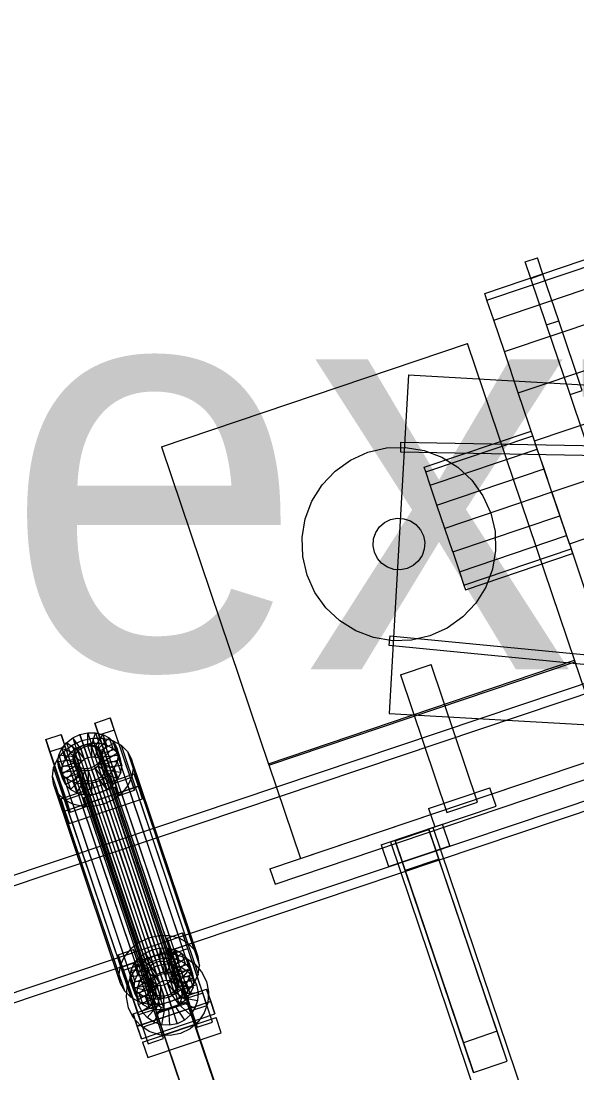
# Model space of a CAD drawing. Header units: millimetres. Extents: x -191664 to 191490, y -197311 to 10263.
# Drawn here: x 9710 to 10054, y 3220 to 3871 of the extents above; entities that cross this region are included whole.
import ezdxf

# ---------------------------------------------------------------- set-up
doc = ezdxf.new("R2010")
doc.units = ezdxf.units.MM
for name, color, linetype, lineweight in [('COTAS_P', 1, 'Continuous', 0), ('lateral_C01', 7, 'Continuous', 0), ('TEXTOS', 4, 'Continuous', 0)]:
    doc.layers.add(name, color=color, linetype=linetype, lineweight=lineweight)
doc.dimstyles.new('PLANTA_100', dxfattribs={"dimtxt": 250, "dimasz": 150, "dimexe": 150, "dimexo": 80, "dimgap": 100, "dimtad": 1, "dimtih": 1, "dimtoh": 1, "dimdec": 1, "dimdsep": 46, "dimcen": 0.09, "dimclrd": 1, "dimclre": 1, "dimclrt": 1, "dimadec": 0, "dimazin": 0, "dimtfac": 1, "dimtdec": 4, "dimtofl": 0, "dimtmove": 0, "dimatfit": 3, "dimfxl": 1, "dimtolj": 1, "dimtzin": 0, "dimarcsym": 0})

# ---------------------------------------------------------------- blocks, each defined once
blk = doc.blocks.new('*D6')
at = {"layer": 'COTAS_P', "color": 1, "lineweight": -2, "transparency": 16777216}
for p, q in [((10918.91, 3565.84), (10640.36, 4390.05)), ((1835.32, 1255.91), (10546.29, 4199.92)), ((1923.74, 525.79), (1645.19, 1349.99))]:
    blk.add_line(p, q, dxfattribs=at)
at = {"layer": 'COTAS_P', "color": 1, "transparency": 16777216}
for points in [[(10538.28, 4223.6), (10554.29, 4176.23), (10688.39, 4247.94)], [(1827.32, 1279.6), (1843.33, 1232.23), (1693.22, 1207.89)]]:
    blk.add_solid(points, dxfattribs=at)
at = {"layer": 'Defpoints', "color": 0, "transparency": 16777216}
for p in [(10688.39, 4247.94), (10944.53, 3490.06), (1949.36, 450)]:
    blk.add_point(p, dxfattribs=at)

msp = doc.modelspace()

# ---------------------------------------------------------------- linework, layer by layer
at = {"layer": 'lateral_C01', "color": 147, "true_color": 0x1f7180}
for p, q in [((9996.53, 3702.73), (10451.26, 3856.41)), ((9997.95, 3698.53), (10452.68, 3852.21)), ((10002.11, 3686.23), (10456.84, 3839.91)), ((10008.72, 3666.66), (10463.46, 3820.34)), ((10017.34, 3641.15), (10472.08, 3794.83)), ((10027.38, 3611.45), (10482.11, 3765.13)), ((10492.89, 3733.25), (10038.16, 3579.57)), ((10021.62, 3722.18), (10029.2, 3724.75)), ((10025.05, 3712.06), (10021.62, 3722.18)), ((10032.62, 3714.62), (10029.2, 3724.75)), ((10025.05, 3712.06), (10032.62, 3714.62)), ((10042.37, 3685.79), (10032.62, 3714.62)), ((10034.79, 3683.23), (10025.05, 3712.06)), ((9997.95, 3698.53), (9996.53, 3702.73)), ((10048.93, 3547.7), (10503.66, 3701.38)), ((10002.11, 3686.23), (9997.95, 3698.53)), ((10008.72, 3666.66), (10002.11, 3686.23)), ((10034.79, 3683.23), (10042.37, 3685.79)), ((10049.37, 3640.08), (10034.79, 3683.23)), ((10056.95, 3642.64), (10042.37, 3685.79)), ((9796.44, 3607.66), (9985.91, 3671.69)), ((10052.51, 3474.64), (9985.91, 3671.69)), ((10017.34, 3641.15), (10008.72, 3666.66)), ((10027.38, 3611.45), (10017.34, 3641.15)), ((10049.37, 3640.08), (10056.95, 3642.64)), ((10066.58, 3589.18), (10049.37, 3640.08)), ((10038.16, 3579.57), (10027.38, 3611.45)), ((9796.44, 3607.66), (9863.03, 3410.61)), ((10048.93, 3547.7), (10038.16, 3579.57)), ((10048.93, 3547.7), (10058.97, 3517.99)), ((9863.03, 3410.61), (10052.51, 3474.64))]:
    msp.add_line(p, q, dxfattribs=at)
at = {"layer": 'lateral_C01', "color": 33, "true_color": 0xb6a256}
for p, q in [((9949.44, 3652.38), (9937.4, 3442.73)), ((9949.44, 3652.38), (10950.55, 3594.88)), ((9937.4, 3442.73), (10938.51, 3385.23))]:
    msp.add_line(p, q, dxfattribs=at)
at = {"layer": 'lateral_C01', "color": 43, "true_color": 0xd6b34e}
for p, q in [((9959.03, 3595.05), (10025.35, 3617.46)), ((10026.32, 3614.58), (10025.35, 3617.46)), ((9960.01, 3592.17), (10026.32, 3614.58)), ((10029.1, 3606.37), (10026.32, 3614.58)), ((9962.78, 3583.95), (10029.1, 3606.37)), ((10033.25, 3594.07), (10029.1, 3606.37)), ((9960.01, 3592.17), (9959.03, 3595.05)), ((9962.78, 3583.95), (9960.01, 3592.17)), ((9966.94, 3571.66), (10033.25, 3594.07)), ((10038.16, 3579.57), (10033.25, 3594.07)), ((9966.94, 3571.66), (9962.78, 3583.95)), ((10038.16, 3579.57), (9971.84, 3557.16)), ((10038.16, 3579.57), (10043.06, 3565.07)), ((9971.84, 3557.16), (9966.94, 3571.66)), ((9976.74, 3542.66), (10043.06, 3565.07)), ((10043.06, 3565.07), (10047.21, 3552.78)), ((9976.74, 3542.66), (9971.84, 3557.16)), ((9980.9, 3530.36), (10047.21, 3552.78)), ((10047.21, 3552.78), (10049.99, 3544.56)), ((9983.67, 3522.15), (10049.99, 3544.56)), ((10049.99, 3544.56), (10050.96, 3541.68)), ((9976.74, 3542.66), (9980.9, 3530.36)), ((9984.65, 3519.26), (10050.96, 3541.68)), ((9980.9, 3530.36), (9983.67, 3522.15)), ((9983.67, 3522.15), (9984.65, 3519.26))]:
    msp.add_line(p, q, dxfattribs=at)
at = {"layer": 'lateral_C01', "color": 9, "true_color": 0xbac6cb}
for p, q in [((9944.52, 3610.54), (9944.42, 3604.54)), ((9944.52, 3610.54), (10946.33, 3593.04)), ((9913.49, 3599.55), (9924.21, 3604.39)), ((9924.21, 3604.39), (9935.67, 3607.05)), ((9935.67, 3607.05), (9947.42, 3607.42)), ((9944.42, 3604.54), (10946.22, 3587.04)), ((9947.42, 3607.42), (9959.03, 3605.49)), ((9959.03, 3605.49), (9970.03, 3601.33)), ((9903.92, 3592.72), (9913.49, 3599.55)), ((9970.03, 3601.33), (9980.01, 3595.11)), ((9895.87, 3584.14), (9903.92, 3592.72)), ((9980.01, 3595.11), (9988.58, 3587.05)), ((9889.64, 3574.16), (9895.87, 3584.14)), ((9988.58, 3587.05), (9995.42, 3577.48)), ((9995.42, 3577.48), (10000.26, 3566.76)), ((9885.48, 3563.16), (9889.64, 3574.16)), ((9883.55, 3551.56), (9885.48, 3563.16)), ((9934.55, 3560.87), (9938.3, 3562.71)), ((9938.3, 3562.71), (9942.39, 3563.52)), ((9942.39, 3563.52), (9946.56, 3563.24)), ((9946.56, 3563.24), (9950.52, 3561.89)), ((10000.26, 3566.76), (10002.92, 3555.31)), ((9929.08, 3554.65), (9931.4, 3558.12)), ((9931.4, 3558.12), (9934.55, 3560.87)), ((9950.52, 3561.89), (9953.99, 3559.57)), ((9953.99, 3559.57), (9956.74, 3556.42)), ((9956.74, 3556.42), (9958.58, 3552.68)), ((9883.92, 3539.8), (9883.55, 3551.56)), ((9927.45, 3546.53), (9927.73, 3550.7)), ((9927.73, 3550.7), (9929.08, 3554.65)), ((9958.58, 3552.68), (9959.39, 3548.58)), ((10002.92, 3555.31), (10003.29, 3543.55)), ((9928.26, 3542.43), (9927.45, 3546.53)), ((9959.11, 3544.41), (9957.76, 3540.46)), ((9959.39, 3548.58), (9959.11, 3544.41)), ((10003.29, 3543.55), (10001.35, 3531.95)), ((9886.58, 3528.34), (9883.92, 3539.8)), ((9930.1, 3538.68), (9928.26, 3542.43)), ((9932.85, 3535.54), (9930.1, 3538.68)), ((9955.43, 3536.99), (9952.29, 3534.24)), ((9957.76, 3540.46), (9955.43, 3536.99)), ((9936.32, 3533.21), (9932.85, 3535.54)), ((9940.28, 3531.86), (9936.32, 3533.21)), ((9944.44, 3531.59), (9940.28, 3531.86)), ((9948.54, 3532.4), (9944.44, 3531.59)), ((9952.29, 3534.24), (9948.54, 3532.4)), ((10001.35, 3531.95), (9997.2, 3520.94)), ((9891.42, 3517.62), (9886.58, 3528.34)), ((9898.26, 3508.05), (9891.42, 3517.62)), ((9997.2, 3520.94), (9990.97, 3510.96)), ((9990.97, 3510.96), (9982.92, 3502.39)), ((9906.83, 3500), (9898.26, 3508.05)), ((9916.81, 3493.78), (9906.83, 3500)), ((9982.92, 3502.39), (9973.35, 3495.55)), ((9927.81, 3489.62), (9916.81, 3493.78)), ((9973.35, 3495.55), (9962.63, 3490.71)), ((9939.42, 3487.69), (9927.81, 3489.62)), ((9937.88, 3490.82), (9937.3, 3484.85)), ((9937.3, 3484.85), (10934.53, 3387.54)), ((9937.88, 3490.82), (10935.11, 3393.51)), ((9951.17, 3488.06), (9939.42, 3487.69)), ((9962.63, 3490.71), (9951.17, 3488.06)), ((9742.94, 3418.81), (9744.33, 3420.52)), ((9744.33, 3420.52), (9746.15, 3421.91)), ((9744.33, 3420.52), (9792.02, 3278.62)), ((9746.15, 3421.91), (9748.27, 3422.9)), ((9746.15, 3421.91), (9793.84, 3280.01)), ((9748.27, 3422.9), (9750.56, 3423.41)), ((9748.27, 3422.9), (9795.96, 3280.99)), ((9750.56, 3423.41), (9752.85, 3423.4)), ((9750.56, 3423.41), (9798.25, 3281.5)), ((9752.85, 3423.4), (9755, 3422.89)), ((9752.85, 3423.4), (9800.54, 3281.5)), ((9755, 3422.89), (9756.84, 3421.9)), ((9755, 3422.89), (9802.69, 3280.99)), ((9756.84, 3421.9), (9758.26, 3420.51)), ((9756.84, 3421.9), (9804.53, 3280)), ((9758.26, 3420.51), (9759.17, 3418.8)), ((9758.26, 3420.51), (9805.95, 3278.6)), ((9741.79, 3414.94), (9742.07, 3416.91)), ((9742.11, 3413.03), (9741.79, 3414.94)), ((9741.79, 3414.94), (9789.48, 3273.03)), ((9742.07, 3416.91), (9742.94, 3418.81)), ((9742.07, 3416.91), (9789.76, 3275.01)), ((9743.02, 3411.32), (9742.11, 3413.03)), ((9742.11, 3413.03), (9789.8, 3271.13)), ((9742.94, 3418.81), (9790.63, 3276.91)), ((9758.34, 3413.02), (9756.95, 3411.31)), ((9759.21, 3414.92), (9758.34, 3413.02)), ((9758.34, 3413.02), (9806.03, 3271.11)), ((9759.17, 3418.8), (9759.49, 3416.89)), ((9806.86, 3276.89), (9759.17, 3418.8)), ((9759.49, 3416.89), (9759.21, 3414.92)), ((9759.21, 3414.92), (9806.9, 3273.02)), ((9759.49, 3416.89), (9807.18, 3274.99)), ((9744.44, 3409.93), (9743.02, 3411.32)), ((9743.02, 3411.32), (9790.71, 3269.42)), ((9746.28, 3408.94), (9744.44, 3409.93)), ((9744.44, 3409.93), (9792.13, 3268.02)), ((9748.43, 3408.43), (9746.28, 3408.94)), ((9746.28, 3408.94), (9793.97, 3267.04)), ((9750.72, 3408.43), (9748.43, 3408.43)), ((9748.43, 3408.43), (9796.12, 3266.52)), ((9753.01, 3408.93), (9750.72, 3408.43)), ((9750.72, 3408.43), (9798.41, 3266.52)), ((9755.13, 3409.92), (9753.01, 3408.93)), ((9753.01, 3408.93), (9800.7, 3267.03)), ((9756.95, 3411.31), (9755.13, 3409.92)), ((9755.13, 3409.92), (9802.82, 3268.01)), ((9756.95, 3411.31), (9804.64, 3269.4)), ((9790.63, 3276.91), (9789.76, 3275.01)), ((9792.02, 3278.62), (9790.63, 3276.91)), ((9793.84, 3280.01), (9792.02, 3278.62)), ((9793.44, 3274.53), (9795.21, 3276.07)), ((9795.96, 3280.99), (9793.84, 3280.01)), ((9795.21, 3276.07), (9797.32, 3277.11)), ((9798.25, 3281.5), (9795.96, 3280.99)), ((9797.32, 3277.11), (9799.62, 3277.56)), ((9800.54, 3281.5), (9798.25, 3281.5)), ((9799.62, 3277.56), (9801.97, 3277.41)), ((9802.69, 3280.99), (9800.54, 3281.5)), ((9801.97, 3277.41), (9804.19, 3276.65)), ((9804.53, 3280), (9802.69, 3280.99)), ((9804.19, 3276.65), (9806.14, 3275.34)), ((9805.95, 3278.6), (9804.53, 3280)), ((9806.86, 3276.89), (9805.95, 3278.6)), ((9807.18, 3274.99), (9806.86, 3276.89)), ((9789.76, 3275.01), (9789.48, 3273.03)), ((9789.48, 3273.03), (9789.8, 3271.13)), ((9789.8, 3271.13), (9790.71, 3269.42)), ((9791.22, 3268.01), (9791.37, 3270.35)), ((9791.37, 3270.35), (9792.13, 3272.57)), ((9792.13, 3272.57), (9793.44, 3274.53)), ((9804.64, 3269.4), (9806.03, 3271.11)), ((9806.03, 3271.11), (9806.9, 3273.02)), ((9806.14, 3275.34), (9807.69, 3273.57)), ((9806.9, 3273.02), (9807.18, 3274.99)), ((9807.69, 3273.57), (9808.73, 3271.46)), ((9808.73, 3271.46), (9809.18, 3269.16)), ((9790.71, 3269.42), (9792.13, 3268.02)), ((9791.67, 3265.7), (9791.22, 3268.01)), ((9792.71, 3263.59), (9791.67, 3265.7)), ((9792.13, 3268.02), (9793.97, 3267.04)), ((9794.26, 3261.82), (9792.71, 3263.59)), ((9793.97, 3267.04), (9796.12, 3266.52)), ((9796.12, 3266.52), (9798.41, 3266.52)), ((9798.41, 3266.52), (9800.7, 3267.03)), ((9800.7, 3267.03), (9802.82, 3268.01)), ((9802.82, 3268.01), (9804.64, 3269.4)), ((9808.27, 3264.59), (9806.96, 3262.64)), ((9809.02, 3266.82), (9808.27, 3264.59)), ((9809.18, 3269.16), (9809.02, 3266.82)), ((9796.21, 3260.52), (9794.26, 3261.82)), ((9798.43, 3259.76), (9796.21, 3260.52)), ((9800.78, 3259.6), (9798.43, 3259.76)), ((9803.08, 3260.06), (9800.78, 3259.6)), ((9805.19, 3261.09), (9803.08, 3260.06)), ((9806.96, 3262.64), (9805.19, 3261.09))]:
    msp.add_line(p, q, dxfattribs=at)
at = {"layer": 'lateral_C01', "color": 139, "true_color": 0x354b57}
for p, q in [((9863.62, 3346.41), (10583.61, 3589.75)), ((9866.82, 3336.94), (10586.81, 3580.27)), ((9862.71, 3411.55), (10052.19, 3475.59)), ((9944.39, 3466.6), (9963.34, 3473.01)), ((9992.15, 3387.74), (9963.34, 3473.01)), ((10072.04, 3416.85), (10052.19, 3475.59)), ((9944.39, 3466.6), (9973.2, 3381.34)), ((9755.2, 3436.74), (9764.67, 3439.94)), ((9764.67, 3439.94), (9767.23, 3432.33)), ((9777.29, 3402.7), (9764.67, 3439.94)), ((9757.75, 3429.13), (9755.2, 3436.74)), ((9755.2, 3436.74), (9767.82, 3399.5)), ((9724.88, 3426.49), (9734.35, 3429.69)), ((9727.44, 3418.88), (9724.88, 3426.49)), ((9724.88, 3426.49), (9737.5, 3389.25)), ((9734.35, 3429.69), (9736.91, 3422.08)), ((9746.98, 3392.45), (9734.35, 3429.69)), ((9767.23, 3432.33), (9757.75, 3429.13)), ((9770.38, 3391.89), (9757.75, 3429.13)), ((9767.23, 3432.33), (9779.85, 3395.09)), ((9736.91, 3422.08), (9727.44, 3418.88)), ((9736.91, 3422.08), (9749.53, 3384.84)), ((9740.06, 3381.64), (9727.44, 3418.88)), ((9882.57, 3352.82), (10072.04, 3416.85)), ((9862.71, 3411.55), (9882.57, 3352.82)), ((9734.13, 3389.84), (9779.61, 3405.21)), ((9777.29, 3402.7), (9767.82, 3399.5)), ((9779.85, 3395.09), (9777.29, 3402.7)), ((9779.61, 3405.21), (9782.16, 3397.6)), ((9782.24, 3397.45), (9779.61, 3405.21)), ((9782.16, 3397.6), (9736.69, 3382.23)), ((9782.24, 3397.45), (9736.76, 3382.09)), ((9748.63, 3390.64), (9767.58, 3397.04)), ((9767.66, 3396.8), (9748.72, 3390.4)), ((9767.58, 3397.04), (9767.66, 3396.8)), ((9832.46, 3205.1), (9767.58, 3397.04)), ((9767.66, 3396.8), (9832.54, 3204.86)), ((9767.82, 3399.5), (9770.38, 3391.89)), ((9770.38, 3391.89), (9779.85, 3395.09)), ((9782.16, 3397.6), (9784.79, 3389.84)), ((9784.79, 3389.84), (9782.24, 3397.45)), ((9961.81, 3383.82), (9999.7, 3396.63)), ((10003.55, 3385.26), (9999.7, 3396.63)), ((9736.69, 3382.23), (9734.13, 3389.84)), ((9734.13, 3389.84), (9736.76, 3382.09)), ((9746.98, 3392.45), (9737.5, 3389.25)), ((9737.5, 3389.25), (9740.06, 3381.64)), ((9739.32, 3374.47), (9784.79, 3389.84)), ((9749.53, 3384.84), (9746.98, 3392.45)), ((9748.72, 3390.4), (9748.63, 3390.64)), ((9813.51, 3198.69), (9748.63, 3390.64)), ((9813.59, 3198.45), (9748.72, 3390.4)), ((9973.2, 3381.34), (9992.15, 3387.74)), ((9739.32, 3374.47), (9736.69, 3382.23)), ((9736.76, 3382.09), (9739.32, 3374.47)), ((9740.06, 3381.64), (9749.53, 3384.84)), ((9961.81, 3383.82), (9965.65, 3372.45)), ((9965.65, 3372.45), (10003.55, 3385.26)), ((9932.49, 3361.25), (9970.39, 3374.05)), ((9974.87, 3360.79), (9970.39, 3374.05)), ((9938.18, 3363.17), (9964.7, 3372.13)), ((9941.11, 3363.87), (9961.95, 3370.91)), ((9961.95, 3370.91), (9968.18, 3352.48)), ((10004.21, 3245.86), (9961.95, 3370.91)), ((10036.74, 3158.98), (9964.7, 3372.13)), ((9932.49, 3361.25), (9936.98, 3347.98)), ((9936.98, 3347.98), (9974.87, 3360.79)), ((9938.18, 3363.17), (10010.22, 3150.01)), ((9947.34, 3345.44), (9941.11, 3363.87)), ((9941.11, 3363.87), (9983.37, 3238.82)), ((9968.18, 3352.48), (9947.34, 3345.44)), ((10010.44, 3227.43), (9968.18, 3352.48)), ((9863.62, 3346.41), (9866.82, 3336.94)), ((9989.6, 3220.39), (9947.34, 3345.44)), ((9799.96, 3303.53), (9809.44, 3306.73)), ((9802.52, 3295.92), (9799.96, 3303.53)), ((9799.96, 3303.53), (9812.58, 3266.29)), ((9809.44, 3306.73), (9811.99, 3299.12)), ((9822.06, 3269.49), (9809.44, 3306.73)), ((9769.65, 3293.29), (9779.12, 3296.49)), ((9779.12, 3296.49), (9781.68, 3288.88)), ((9791.74, 3259.25), (9779.12, 3296.49)), ((9811.99, 3299.12), (9802.52, 3295.92)), ((9815.14, 3258.68), (9802.52, 3295.92)), ((9803.26, 3293.89), (9812.73, 3297.1)), ((9811.99, 3299.12), (9824.61, 3261.88)), ((9828.1, 3251.62), (9812.73, 3297.1)), ((9772.21, 3285.67), (9769.65, 3293.29)), ((9769.65, 3293.29), (9782.27, 3256.05)), ((9803.26, 3293.89), (9818.62, 3248.42)), ((9781.68, 3288.88), (9772.21, 3285.67)), ((9784.83, 3248.44), (9772.21, 3285.67)), ((9772.94, 3283.65), (9782.41, 3286.85)), ((9772.94, 3283.65), (9788.31, 3238.18)), ((9781.68, 3288.88), (9794.3, 3251.64)), ((9797.78, 3241.38), (9782.41, 3286.85)), ((9778.9, 3256.64), (9824.37, 3272.01)), ((9824.37, 3272.01), (9826.93, 3264.39)), ((9827, 3264.25), (9824.37, 3272.01)), ((9826.93, 3264.39), (9781.46, 3249.03)), ((9827, 3264.25), (9781.53, 3248.88)), ((9793.31, 3257.71), (9812.26, 3264.11)), ((9812.52, 3263.33), (9793.57, 3256.92)), ((9812.26, 3264.11), (9812.52, 3263.33)), ((9832.14, 3205.29), (9812.26, 3264.11)), ((9812.52, 3263.33), (9832.4, 3204.51)), ((9822.06, 3269.49), (9812.58, 3266.29)), ((9812.58, 3266.29), (9815.14, 3258.68)), ((9824.61, 3261.88), (9822.06, 3269.49)), ((9826.93, 3264.39), (9829.56, 3256.64)), ((9829.56, 3256.64), (9827, 3264.25)), ((9781.46, 3249.03), (9778.9, 3256.64)), ((9778.9, 3256.64), (9781.53, 3248.88)), ((9791.74, 3259.25), (9782.27, 3256.05)), ((9784.09, 3241.27), (9829.56, 3256.64)), ((9794.3, 3251.64), (9791.74, 3259.25)), ((9793.57, 3256.92), (9793.31, 3257.71)), ((9813.19, 3198.89), (9793.31, 3257.71)), ((9813.46, 3198.1), (9793.57, 3256.92)), ((9815.14, 3258.68), (9824.61, 3261.88)), ((9782.27, 3256.05), (9784.83, 3248.44)), ((9784.83, 3239.11), (9830.3, 3254.48)), ((9784.83, 3248.44), (9794.3, 3251.64)), ((9817.04, 3250), (9798.09, 3243.59)), ((9817.04, 3250), (9832.28, 3204.9)), ((9818.62, 3248.42), (9828.1, 3251.62)), ((9833.5, 3245), (9830.3, 3254.48)), ((9784.09, 3241.27), (9781.46, 3249.03)), ((9781.53, 3248.88), (9784.09, 3241.27)), ((9788.03, 3229.64), (9833.5, 3245)), ((9813.33, 3198.5), (9798.09, 3243.59)), ((10004.21, 3245.86), (9983.37, 3238.82)), ((10010.44, 3227.43), (10004.21, 3245.86)), ((9784.83, 3239.11), (9788.03, 3229.64)), ((9788.31, 3238.18), (9797.78, 3241.38)), ((9983.37, 3238.82), (9989.6, 3220.39)), ((9989.6, 3220.39), (10010.44, 3227.43))]:
    msp.add_line(p, q, dxfattribs=at)
at = {"layer": 'lateral_C01', "color": 139, "true_color": 0x345e4e}
for p, q in [((10194.79, 3506.93), (9768.23, 3363.58)), ((9770.14, 3357.89), (10196.7, 3501.24)), ((9790.16, 3298.33), (10216.71, 3441.68)), ((10218.62, 3436), (9792.07, 3292.65)), ((9768.23, 3363.58), (9341.67, 3220.23)), ((9790.16, 3298.33), (9768.23, 3363.58)), ((9768.23, 3363.58), (9770.14, 3357.89)), ((9343.58, 3214.54), (9770.14, 3357.89)), ((9770.14, 3357.89), (9792.07, 3292.65)), ((9363.6, 3154.98), (9790.16, 3298.33)), ((9792.07, 3292.65), (9365.51, 3149.29))]:
    msp.add_line(p, q, dxfattribs=at)
at = {"layer": 'lateral_C01', "color": 155, "true_color": 0x617580}
for p, q in [((9737.68, 3424.55), (9741.52, 3427.49)), ((9741.52, 3427.49), (9746.01, 3429.57)), ((9746.51, 3420.83), (9741.52, 3427.49)), ((9741.52, 3427.49), (9743.71, 3420.97)), ((9746.01, 3429.57), (9750.84, 3430.64)), ((9748.64, 3421.81), (9746.01, 3429.57)), ((9746.01, 3429.57), (9748.2, 3423.04)), ((9750.93, 3422.32), (9750.84, 3430.64)), ((9750.84, 3430.64), (9755.68, 3430.64)), ((9750.84, 3430.64), (9753.03, 3424.12)), ((9753.22, 3422.32), (9755.68, 3430.64)), ((9755.36, 3421.8), (9760.2, 3429.55)), ((9755.68, 3430.64), (9760.2, 3429.55)), ((9755.68, 3430.64), (9757.87, 3424.11)), ((9757.21, 3420.81), (9764.1, 3427.47)), ((9760.2, 3429.55), (9764.1, 3427.47)), ((9760.2, 3429.55), (9762.39, 3423.03)), ((9764.1, 3427.47), (9767.1, 3424.52)), ((9764.1, 3427.47), (9766.29, 3420.94)), ((9732.92, 3416.93), (9734.75, 3420.95)), ((9734.75, 3420.95), (9737.68, 3424.55)), ((9743.3, 3417.73), (9734.75, 3420.95)), ((9734.75, 3420.95), (9736.94, 3414.42)), ((9744.69, 3419.43), (9737.68, 3424.55)), ((9737.68, 3424.55), (9739.87, 3418.03)), ((9743.71, 3420.97), (9739.87, 3418.03)), ((9744.69, 3419.43), (9743.3, 3417.73)), ((9748.2, 3423.04), (9743.71, 3420.97)), ((9743.71, 3420.97), (9748.71, 3414.3)), ((9746.51, 3420.83), (9744.69, 3419.43)), ((9746.89, 3412.91), (9744.69, 3419.43)), ((9748.64, 3421.81), (9746.51, 3420.83)), ((9748.71, 3414.3), (9746.51, 3420.83)), ((9753.03, 3424.12), (9748.2, 3423.04)), ((9748.2, 3423.04), (9750.83, 3415.29)), ((9750.93, 3422.32), (9748.64, 3421.81)), ((9750.83, 3415.29), (9748.64, 3421.81)), ((9753.22, 3422.32), (9750.93, 3422.32)), ((9753.12, 3415.79), (9750.93, 3422.32)), ((9757.87, 3424.11), (9753.03, 3424.12)), ((9753.03, 3424.12), (9753.12, 3415.79)), ((9755.36, 3421.8), (9753.22, 3422.32)), ((9755.41, 3415.79), (9753.22, 3422.32)), ((9757.21, 3420.81), (9755.36, 3421.8)), ((9757.55, 3415.28), (9755.36, 3421.8)), ((9757.87, 3424.11), (9755.41, 3415.79)), ((9758.63, 3419.42), (9757.21, 3420.81)), ((9759.4, 3414.29), (9757.21, 3420.81)), ((9762.39, 3423.03), (9757.55, 3415.28)), ((9762.39, 3423.03), (9757.87, 3424.11)), ((9758.63, 3419.42), (9767.1, 3424.52)), ((9759.53, 3417.71), (9758.63, 3419.42)), ((9760.82, 3412.89), (9758.63, 3419.42)), ((9766.29, 3420.94), (9759.4, 3414.29)), ((9769.01, 3420.91), (9759.53, 3417.71)), ((9766.29, 3420.94), (9762.39, 3423.03)), ((9769.29, 3417.99), (9766.29, 3420.94)), ((9767.1, 3424.52), (9769.01, 3420.91)), ((9767.1, 3424.52), (9769.29, 3417.99)), ((9771.2, 3414.39), (9769.01, 3420.91)), ((9769.01, 3420.91), (9769.69, 3416.89)), ((9732.33, 3412.77), (9732.92, 3416.93)), ((9742.16, 3413.85), (9732.33, 3412.77)), ((9742.44, 3415.82), (9732.92, 3416.93)), ((9732.92, 3416.93), (9735.11, 3410.41)), ((9736.94, 3414.42), (9735.11, 3410.41)), ((9739.87, 3418.03), (9736.94, 3414.42)), ((9736.94, 3414.42), (9745.5, 3411.2)), ((9739.87, 3418.03), (9746.89, 3412.91)), ((9742.44, 3415.82), (9742.16, 3413.85)), ((9744.35, 3407.33), (9742.16, 3413.85)), ((9742.16, 3413.85), (9742.48, 3411.95)), ((9743.3, 3417.73), (9742.44, 3415.82)), ((9744.63, 3409.3), (9742.44, 3415.82)), ((9745.5, 3411.2), (9743.3, 3417.73)), ((9745.5, 3411.2), (9746.89, 3412.91)), ((9746.89, 3412.91), (9748.71, 3414.3)), ((9748.71, 3414.3), (9750.83, 3415.29)), ((9750.83, 3415.29), (9753.12, 3415.79)), ((9753.12, 3415.79), (9755.41, 3415.79)), ((9755.41, 3415.79), (9757.55, 3415.28)), ((9757.55, 3415.28), (9759.4, 3414.29)), ((9758.71, 3411.93), (9759.57, 3413.83)), ((9759.4, 3414.29), (9760.82, 3412.89)), ((9759.53, 3417.71), (9761.72, 3411.19)), ((9759.85, 3415.8), (9759.53, 3417.71)), ((9759.57, 3413.83), (9759.85, 3415.8)), ((9759.57, 3413.83), (9769.09, 3412.73)), ((9761.77, 3407.31), (9759.57, 3413.83)), ((9759.85, 3415.8), (9769.69, 3416.89)), ((9762.05, 3409.28), (9759.85, 3415.8)), ((9769.29, 3417.99), (9760.82, 3412.89)), ((9760.82, 3412.89), (9761.72, 3411.19)), ((9761.72, 3411.19), (9771.2, 3414.39)), ((9769.69, 3416.89), (9769.09, 3412.73)), ((9771.2, 3414.39), (9769.29, 3417.99)), ((9769.69, 3416.89), (9771.88, 3410.36)), ((9771.88, 3410.36), (9771.2, 3414.39)), ((9732.33, 3412.77), (9734.52, 3406.24)), ((9733.01, 3408.74), (9732.33, 3412.77)), ((9742.48, 3411.95), (9733.01, 3408.74)), ((9733.01, 3408.74), (9735.2, 3402.22)), ((9734.91, 3405.14), (9733.01, 3408.74)), ((9735.11, 3410.41), (9734.52, 3406.24)), ((9734.52, 3406.24), (9744.35, 3407.33)), ((9743.38, 3410.24), (9734.91, 3405.14)), ((9735.11, 3410.41), (9744.63, 3409.3)), ((9744.81, 3408.84), (9737.92, 3402.19)), ((9746.65, 3407.85), (9741.81, 3400.1)), ((9744.67, 3405.42), (9742.48, 3411.95)), ((9742.48, 3411.95), (9743.38, 3410.24)), ((9745.58, 3403.71), (9743.38, 3410.24)), ((9743.38, 3410.24), (9744.81, 3408.84)), ((9744.35, 3407.33), (9744.63, 3409.3)), ((9744.67, 3405.42), (9744.35, 3407.33)), ((9744.63, 3409.3), (9745.5, 3411.2)), ((9747, 3402.32), (9744.81, 3408.84)), ((9744.81, 3408.84), (9746.65, 3407.85)), ((9748.79, 3407.34), (9746.33, 3399.02)), ((9748.84, 3401.33), (9746.65, 3407.85)), ((9746.65, 3407.85), (9748.79, 3407.34)), ((9750.98, 3400.82), (9748.79, 3407.34)), ((9748.79, 3407.34), (9751.08, 3407.34)), ((9751.08, 3407.34), (9753.37, 3407.85)), ((9751.08, 3407.34), (9751.17, 3399.02)), ((9753.28, 3400.81), (9751.08, 3407.34)), ((9753.37, 3407.85), (9755.5, 3408.83)), ((9753.37, 3407.85), (9756, 3400.09)), ((9755.56, 3401.32), (9753.37, 3407.85)), ((9755.5, 3408.83), (9757.32, 3410.22)), ((9755.5, 3408.83), (9760.49, 3402.16)), ((9757.69, 3402.3), (9755.5, 3408.83)), ((9757.32, 3410.22), (9758.71, 3411.93)), ((9757.32, 3410.22), (9764.33, 3405.1)), ((9759.51, 3403.7), (9757.32, 3410.22)), ((9758.71, 3411.93), (9767.27, 3408.71)), ((9760.9, 3405.4), (9758.71, 3411.93)), ((9761.77, 3407.31), (9760.9, 3405.4)), ((9761.72, 3411.19), (9762.05, 3409.28)), ((9762.05, 3409.28), (9761.77, 3407.31)), ((9771.28, 3406.2), (9761.77, 3407.31)), ((9771.88, 3410.36), (9762.05, 3409.28)), ((9767.27, 3408.71), (9764.33, 3405.1)), ((9769.09, 3412.73), (9767.27, 3408.71)), ((9767.27, 3408.71), (9769.46, 3402.18)), ((9769.09, 3412.73), (9771.28, 3406.2)), ((9771.28, 3406.2), (9771.88, 3410.36)), ((9734.52, 3406.24), (9735.2, 3402.22)), ((9734.91, 3405.14), (9737.1, 3398.61)), ((9737.92, 3402.19), (9734.91, 3405.14)), ((9735.2, 3402.22), (9744.67, 3405.42)), ((9735.2, 3402.22), (9737.1, 3398.61)), ((9737.1, 3398.61), (9745.58, 3403.71)), ((9737.92, 3402.19), (9740.11, 3395.66)), ((9741.81, 3400.1), (9737.92, 3402.19)), ((9740.11, 3395.66), (9747, 3402.32)), ((9741.81, 3400.1), (9744, 3393.58)), ((9746.33, 3399.02), (9741.81, 3400.1)), ((9744, 3393.58), (9748.84, 3401.33)), ((9745.58, 3403.71), (9744.67, 3405.42)), ((9747, 3402.32), (9745.58, 3403.71)), ((9748.84, 3401.33), (9747, 3402.32)), ((9748.52, 3392.5), (9750.98, 3400.82)), ((9750.98, 3400.82), (9748.84, 3401.33)), ((9753.28, 3400.81), (9750.98, 3400.82)), ((9756, 3400.09), (9751.17, 3399.02)), ((9755.56, 3401.32), (9753.28, 3400.81)), ((9753.37, 3392.49), (9753.28, 3400.81)), ((9757.69, 3402.3), (9755.56, 3401.32)), ((9758.19, 3393.56), (9755.56, 3401.32)), ((9760.49, 3402.16), (9756, 3400.09)), ((9756, 3400.09), (9758.19, 3393.56)), ((9759.51, 3403.7), (9757.69, 3402.3)), ((9762.68, 3395.64), (9757.69, 3402.3)), ((9760.9, 3405.4), (9759.51, 3403.7)), ((9766.52, 3398.58), (9759.51, 3403.7)), ((9764.33, 3405.1), (9760.49, 3402.16)), ((9760.49, 3402.16), (9762.68, 3395.64)), ((9769.46, 3402.18), (9760.9, 3405.4)), ((9764.33, 3405.1), (9766.52, 3398.58)), ((9766.52, 3398.58), (9769.46, 3402.18)), ((9769.46, 3402.18), (9771.28, 3406.2)), ((9737.1, 3398.61), (9740.11, 3395.66)), ((9740.11, 3395.66), (9744, 3393.58)), ((9744, 3393.58), (9748.52, 3392.5)), ((9746.33, 3399.02), (9748.52, 3392.5)), ((9751.17, 3399.02), (9746.33, 3399.02)), ((9751.17, 3399.02), (9753.37, 3392.49)), ((9753.37, 3392.49), (9758.19, 3393.56)), ((9758.19, 3393.56), (9762.68, 3395.64)), ((9762.68, 3395.64), (9766.52, 3398.58)), ((9748.52, 3392.5), (9753.37, 3392.49)), ((9786.29, 3294.29), (9790.78, 3296.36)), ((9790.78, 3296.36), (9795.6, 3297.44)), ((9793.41, 3288.6), (9790.78, 3296.36)), ((9790.78, 3296.36), (9792.97, 3289.84)), ((9795.69, 3289.11), (9795.6, 3297.44)), ((9795.6, 3297.44), (9800.45, 3297.43)), ((9795.6, 3297.44), (9797.8, 3290.91)), ((9797.99, 3289.11), (9800.45, 3297.43)), ((9800.13, 3288.6), (9804.97, 3296.35)), ((9800.45, 3297.43), (9804.97, 3296.35)), ((9800.45, 3297.43), (9802.64, 3290.91)), ((9804.97, 3296.35), (9808.86, 3294.26)), ((9804.97, 3296.35), (9807.16, 3289.82)), ((9779.51, 3287.74), (9782.45, 3291.35)), ((9782.45, 3291.35), (9786.29, 3294.29)), ((9789.46, 3286.23), (9782.45, 3291.35)), ((9782.45, 3291.35), (9784.64, 3284.82)), ((9791.28, 3287.62), (9786.29, 3294.29)), ((9786.29, 3294.29), (9788.48, 3287.76)), ((9792.97, 3289.84), (9788.48, 3287.76)), ((9797.8, 3290.91), (9792.97, 3289.84)), ((9792.97, 3289.84), (9795.6, 3282.08)), ((9795.69, 3289.11), (9793.41, 3288.6)), ((9797.99, 3289.11), (9795.69, 3289.11)), ((9797.89, 3282.59), (9795.69, 3289.11)), ((9802.64, 3290.91), (9797.8, 3290.91)), ((9797.8, 3290.91), (9797.89, 3282.59)), ((9800.13, 3288.6), (9797.99, 3289.11)), ((9800.18, 3282.59), (9797.99, 3289.11)), ((9802.64, 3290.91), (9800.18, 3282.59)), ((9801.97, 3287.61), (9808.86, 3294.26)), ((9807.16, 3289.82), (9802.32, 3282.07)), ((9807.16, 3289.82), (9802.64, 3290.91)), ((9803.39, 3286.21), (9811.87, 3291.31)), ((9811.05, 3287.74), (9807.16, 3289.82)), ((9808.86, 3294.26), (9811.87, 3291.31)), ((9808.86, 3294.26), (9811.05, 3287.74)), ((9811.87, 3291.31), (9813.77, 3287.71)), ((9811.87, 3291.31), (9814.06, 3284.79)), ((9777.09, 3279.56), (9777.69, 3283.72)), ((9777.69, 3283.72), (9779.51, 3287.74)), ((9787.2, 3282.62), (9777.69, 3283.72)), ((9777.69, 3283.72), (9779.88, 3277.2)), ((9788.07, 3284.52), (9779.51, 3287.74)), ((9779.51, 3287.74), (9781.7, 3281.22)), ((9784.64, 3284.82), (9781.7, 3281.22)), ((9788.48, 3287.76), (9784.64, 3284.82)), ((9784.64, 3284.82), (9791.65, 3279.7)), ((9785.93, 3281.13), (9789.66, 3284.39)), ((9787.2, 3282.62), (9786.92, 3280.65)), ((9788.07, 3284.52), (9787.2, 3282.62)), ((9789.4, 3276.09), (9787.2, 3282.62)), ((9789.46, 3286.23), (9788.07, 3284.52)), ((9790.26, 3278), (9788.07, 3284.52)), ((9788.48, 3287.76), (9793.47, 3281.1)), ((9791.28, 3287.62), (9789.46, 3286.23)), ((9791.65, 3279.7), (9789.46, 3286.23)), ((9789.66, 3284.39), (9794.12, 3286.58)), ((9795.21, 3276.07), (9789.66, 3284.39)), ((9793.41, 3288.6), (9791.28, 3287.62)), ((9793.47, 3281.1), (9791.28, 3287.62)), ((9795.6, 3282.08), (9793.41, 3288.6)), ((9794.12, 3286.58), (9798.98, 3287.54)), ((9797.32, 3277.11), (9794.12, 3286.58)), ((9795.6, 3282.08), (9797.89, 3282.59)), ((9797.89, 3282.59), (9800.18, 3282.59)), ((9799.62, 3277.56), (9798.98, 3287.54)), ((9798.98, 3287.54), (9803.93, 3287.21)), ((9801.97, 3287.61), (9800.13, 3288.6)), ((9802.32, 3282.07), (9800.13, 3288.6)), ((9800.18, 3282.59), (9802.32, 3282.07)), ((9803.39, 3286.21), (9801.97, 3287.61)), ((9804.16, 3281.08), (9801.97, 3287.61)), ((9801.97, 3277.41), (9803.93, 3287.21)), ((9804.3, 3284.5), (9803.39, 3286.21)), ((9805.59, 3279.69), (9803.39, 3286.21)), ((9803.93, 3287.21), (9808.63, 3285.61)), ((9811.05, 3287.74), (9804.16, 3281.08)), ((9804.19, 3276.65), (9808.63, 3285.61)), ((9813.77, 3287.71), (9804.3, 3284.5)), ((9804.3, 3284.5), (9806.49, 3277.98)), ((9804.62, 3282.6), (9804.3, 3284.5)), ((9804.34, 3280.63), (9804.62, 3282.6)), ((9804.62, 3282.6), (9814.45, 3283.68)), ((9806.81, 3276.07), (9804.62, 3282.6)), ((9814.06, 3284.79), (9805.59, 3279.69)), ((9806.14, 3275.34), (9812.75, 3282.85)), ((9808.63, 3285.61), (9812.75, 3282.85)), ((9814.06, 3284.79), (9811.05, 3287.74)), ((9812.75, 3282.85), (9816.01, 3279.12)), ((9815.96, 3281.18), (9813.77, 3287.71)), ((9813.77, 3287.71), (9814.45, 3283.68)), ((9814.45, 3283.68), (9813.86, 3279.52)), ((9815.96, 3281.18), (9814.06, 3284.79)), ((9814.45, 3283.68), (9816.64, 3277.16)), ((9786.92, 3280.65), (9777.09, 3279.56)), ((9777.09, 3279.56), (9779.28, 3273.04)), ((9777.77, 3275.54), (9777.09, 3279.56)), ((9787.25, 3278.74), (9777.77, 3275.54)), ((9779.88, 3277.2), (9779.28, 3273.04)), ((9788.15, 3277.03), (9779.68, 3271.93)), ((9781.7, 3281.22), (9779.88, 3277.2)), ((9779.88, 3277.2), (9789.4, 3276.09)), ((9781.57, 3272.31), (9783.17, 3277.01)), ((9781.7, 3281.22), (9790.26, 3278)), ((9783.17, 3277.01), (9785.93, 3281.13)), ((9792.13, 3272.57), (9783.17, 3277.01)), ((9793.44, 3274.53), (9785.93, 3281.13)), ((9789.12, 3274.12), (9786.92, 3280.65)), ((9786.92, 3280.65), (9787.25, 3278.74)), ((9789.44, 3272.22), (9787.25, 3278.74)), ((9787.25, 3278.74), (9788.15, 3277.03)), ((9790.34, 3270.51), (9788.15, 3277.03)), ((9788.15, 3277.03), (9789.57, 3275.64)), ((9789.12, 3274.12), (9789.4, 3276.09)), ((9789.4, 3276.09), (9790.26, 3278)), ((9790.26, 3278), (9791.65, 3279.7)), ((9791.65, 3279.7), (9793.47, 3281.1)), ((9793.47, 3281.1), (9795.6, 3282.08)), ((9800.26, 3275.62), (9802.08, 3277.02)), ((9802.08, 3277.02), (9803.47, 3278.72)), ((9802.08, 3277.02), (9809.1, 3271.9)), ((9804.28, 3270.49), (9802.08, 3277.02)), ((9802.32, 3282.07), (9804.16, 3281.08)), ((9803.47, 3278.72), (9804.34, 3280.63)), ((9803.47, 3278.72), (9812.03, 3275.5)), ((9805.67, 3272.2), (9803.47, 3278.72)), ((9804.16, 3281.08), (9805.59, 3279.69)), ((9804.34, 3280.63), (9813.86, 3279.52)), ((9806.53, 3274.1), (9804.34, 3280.63)), ((9805.59, 3279.69), (9806.49, 3277.98)), ((9806.49, 3277.98), (9815.96, 3281.18)), ((9806.49, 3277.98), (9806.81, 3276.07)), ((9806.81, 3276.07), (9806.53, 3274.1)), ((9816.64, 3277.16), (9806.81, 3276.07)), ((9807.69, 3273.57), (9816.01, 3279.12)), ((9813.86, 3279.52), (9812.03, 3275.5)), ((9813.86, 3279.52), (9816.05, 3273)), ((9816.64, 3277.16), (9815.96, 3281.18)), ((9816.01, 3279.12), (9818.2, 3274.67)), ((9816.05, 3273), (9816.64, 3277.16)), ((9777.77, 3275.54), (9779.96, 3269.01)), ((9779.68, 3271.93), (9777.77, 3275.54)), ((9779.28, 3273.04), (9789.12, 3274.12)), ((9779.28, 3273.04), (9779.96, 3269.01)), ((9779.68, 3271.93), (9781.87, 3265.41)), ((9782.68, 3268.98), (9779.68, 3271.93)), ((9779.96, 3269.01), (9789.44, 3272.22)), ((9781.24, 3267.37), (9781.57, 3272.31)), ((9791.37, 3270.35), (9781.57, 3272.31)), ((9781.87, 3265.41), (9790.34, 3270.51)), ((9789.57, 3275.64), (9782.68, 3268.98)), ((9791.42, 3274.65), (9786.58, 3266.9)), ((9789.44, 3272.22), (9789.12, 3274.12)), ((9790.34, 3270.51), (9789.44, 3272.22)), ((9791.76, 3269.11), (9789.57, 3275.64)), ((9789.57, 3275.64), (9791.42, 3274.65)), ((9791.76, 3269.11), (9790.34, 3270.51)), ((9793.56, 3274.13), (9791.1, 3265.82)), ((9793.61, 3268.12), (9791.42, 3274.65)), ((9791.42, 3274.65), (9793.56, 3274.13)), ((9795.75, 3267.61), (9793.56, 3274.13)), ((9793.56, 3274.13), (9795.85, 3274.13)), ((9795.85, 3274.13), (9798.14, 3274.64)), ((9795.85, 3274.13), (9795.94, 3265.81)), ((9798.04, 3267.61), (9795.85, 3274.13)), ((9798.14, 3274.64), (9800.26, 3275.62)), ((9798.14, 3274.64), (9800.77, 3266.88)), ((9800.33, 3268.12), (9798.14, 3274.64)), ((9800.26, 3275.62), (9805.26, 3268.96)), ((9802.46, 3269.1), (9800.26, 3275.62)), ((9804.28, 3270.49), (9802.46, 3269.1)), ((9805.67, 3272.2), (9804.28, 3270.49)), ((9811.29, 3265.37), (9804.28, 3270.49)), ((9809.1, 3271.9), (9805.26, 3268.96)), ((9806.53, 3274.1), (9805.67, 3272.2)), ((9814.22, 3268.98), (9805.67, 3272.2)), ((9816.05, 3273), (9806.53, 3274.1)), ((9818.2, 3274.67), (9808.73, 3271.46)), ((9812.03, 3275.5), (9809.1, 3271.9)), ((9809.1, 3271.9), (9811.29, 3265.37)), ((9809.18, 3269.16), (9819.16, 3269.8)), ((9812.03, 3275.5), (9814.22, 3268.98)), ((9814.22, 3268.98), (9816.05, 3273)), ((9818.2, 3274.67), (9819.16, 3269.8)), ((9819.16, 3269.8), (9818.83, 3264.85)), ((9779.96, 3269.01), (9781.87, 3265.41)), ((9791.22, 3268.01), (9781.24, 3267.37)), ((9782.2, 3262.5), (9781.24, 3267.37)), ((9781.87, 3265.41), (9784.87, 3262.46)), ((9791.67, 3265.7), (9782.2, 3262.5)), ((9782.68, 3268.98), (9784.87, 3262.46)), ((9786.58, 3266.9), (9782.68, 3268.98)), ((9792.71, 3263.59), (9784.39, 3258.05)), ((9784.87, 3262.46), (9791.76, 3269.11)), ((9786.58, 3266.9), (9788.77, 3260.37)), ((9791.1, 3265.82), (9786.58, 3266.9)), ((9788.77, 3260.37), (9793.61, 3268.12)), ((9791.1, 3265.82), (9793.29, 3259.29)), ((9795.94, 3265.81), (9791.1, 3265.82)), ((9793.61, 3268.12), (9791.76, 3269.11)), ((9793.29, 3259.29), (9795.75, 3267.61)), ((9795.75, 3267.61), (9793.61, 3268.12)), ((9798.04, 3267.61), (9795.75, 3267.61)), ((9800.77, 3266.88), (9795.94, 3265.81)), ((9795.94, 3265.81), (9798.13, 3259.29)), ((9800.33, 3268.12), (9798.04, 3267.61)), ((9798.13, 3259.29), (9798.04, 3267.61)), ((9802.46, 3269.1), (9800.33, 3268.12)), ((9802.96, 3260.36), (9800.33, 3268.12)), ((9805.26, 3268.96), (9800.77, 3266.88)), ((9800.77, 3266.88), (9802.96, 3260.36)), ((9807.45, 3262.43), (9802.46, 3269.1)), ((9805.26, 3268.96), (9807.45, 3262.43)), ((9807.45, 3262.43), (9811.29, 3265.37)), ((9808.27, 3264.59), (9817.23, 3260.16)), ((9809.02, 3266.82), (9818.83, 3264.85)), ((9811.29, 3265.37), (9814.22, 3268.98)), ((9818.83, 3264.85), (9817.23, 3260.16)), ((9784.39, 3258.05), (9782.2, 3262.5)), ((9787.65, 3254.31), (9784.39, 3258.05)), ((9784.87, 3262.46), (9788.77, 3260.37)), ((9794.26, 3261.82), (9787.65, 3254.31)), ((9788.77, 3260.37), (9793.29, 3259.29)), ((9796.21, 3260.52), (9791.77, 3251.55)), ((9793.29, 3259.29), (9798.13, 3259.29)), ((9798.43, 3259.76), (9796.47, 3249.95)), ((9798.13, 3259.29), (9802.96, 3260.36)), ((9800.78, 3259.6), (9801.42, 3249.62)), ((9802.96, 3260.36), (9807.45, 3262.43)), ((9803.08, 3260.06), (9806.28, 3250.58)), ((9805.19, 3261.09), (9810.73, 3252.77)), ((9806.96, 3262.64), (9814.47, 3256.04)), ((9817.23, 3260.16), (9814.47, 3256.04)), ((9791.77, 3251.55), (9787.65, 3254.31)), ((9796.47, 3249.95), (9791.77, 3251.55)), ((9806.28, 3250.58), (9801.42, 3249.62)), ((9810.73, 3252.77), (9806.28, 3250.58)), ((9814.47, 3256.04), (9810.73, 3252.77)), ((9801.42, 3249.62), (9796.47, 3249.95))]:
    msp.add_line(p, q, dxfattribs=at)
at = {"layer": 'lateral_C01', "color": 252, "true_color": 0x83939a}
for p, q in [((9747.25, 3425.83), (9753.71, 3427.27)), ((9753.71, 3427.27), (9760.18, 3427.26)), ((9753.71, 3427.27), (9794.82, 3304.94)), ((9760.18, 3427.26), (9766.22, 3425.81)), ((9760.18, 3427.26), (9801.29, 3304.93)), ((9736.11, 3419.13), (9741.25, 3423.06)), ((9741.25, 3423.06), (9747.25, 3425.83)), ((9741.25, 3423.06), (9782.36, 3300.73)), ((9747.25, 3425.83), (9788.36, 3303.5)), ((9766.22, 3425.81), (9771.43, 3423.02)), ((9766.22, 3425.81), (9807.33, 3303.48)), ((9771.43, 3423.02), (9775.44, 3419.08)), ((9771.43, 3423.02), (9812.54, 3300.69)), ((9729.75, 3408.94), (9732.19, 3414.31)), ((9732.19, 3414.31), (9736.11, 3419.13)), ((9732.19, 3414.31), (9773.3, 3291.98)), ((9736.11, 3419.13), (9777.23, 3296.8)), ((9775.44, 3419.08), (9777.99, 3414.26)), ((9775.44, 3419.08), (9816.56, 3296.75)), ((9777.99, 3414.26), (9778.9, 3408.88)), ((9819.1, 3291.93), (9777.99, 3414.26)), ((9728.96, 3403.37), (9729.75, 3408.94)), ((9729.75, 3408.94), (9770.86, 3286.61)), ((9778.9, 3408.88), (9778.11, 3403.32)), ((9778.9, 3408.88), (9820.01, 3286.55)), ((9729.87, 3398), (9728.96, 3403.37)), ((9728.96, 3403.37), (9770.07, 3281.04)), ((9778.11, 3403.32), (9775.67, 3397.95)), ((9778.11, 3403.32), (9819.22, 3280.99)), ((9732.41, 3393.17), (9729.87, 3398)), ((9729.87, 3398), (9770.98, 3275.66)), ((9775.67, 3397.95), (9771.74, 3393.13)), ((9775.67, 3397.95), (9816.78, 3275.61)), ((9736.43, 3389.23), (9732.41, 3393.17)), ((9732.41, 3393.17), (9773.53, 3270.84)), ((9741.64, 3386.44), (9736.43, 3389.23)), ((9736.43, 3389.23), (9777.54, 3266.9)), ((9766.61, 3389.2), (9760.61, 3386.42)), ((9771.74, 3393.13), (9766.61, 3389.2)), ((9766.61, 3389.2), (9807.72, 3266.87)), ((9771.74, 3393.13), (9812.86, 3270.8)), ((9747.68, 3385), (9741.64, 3386.44)), ((9741.64, 3386.44), (9782.75, 3264.11)), ((9754.15, 3384.99), (9747.68, 3385)), ((9747.68, 3385), (9788.79, 3262.67)), ((9760.61, 3386.42), (9754.15, 3384.99)), ((9754.15, 3384.99), (9795.26, 3262.66)), ((9760.61, 3386.42), (9801.72, 3264.09)), ((9788.36, 3303.5), (9782.36, 3300.73)), ((9794.82, 3304.94), (9788.36, 3303.5)), ((9801.29, 3304.93), (9794.82, 3304.94)), ((9807.33, 3303.48), (9801.29, 3304.93)), ((9812.54, 3300.69), (9807.33, 3303.48)), ((9777.23, 3296.8), (9773.3, 3291.98)), ((9782.36, 3300.73), (9777.23, 3296.8)), ((9816.56, 3296.75), (9812.54, 3300.69)), ((9819.1, 3291.93), (9816.56, 3296.75)), ((9773.3, 3291.98), (9770.86, 3286.61)), ((9781.13, 3285.36), (9786.12, 3289.72)), ((9786.12, 3289.72), (9792.07, 3292.65)), ((9792.07, 3292.65), (9798.57, 3293.93)), ((9798.57, 3293.93), (9805.19, 3293.49)), ((9805.19, 3293.49), (9811.46, 3291.35)), ((9811.46, 3291.35), (9816.97, 3287.66)), ((9820.01, 3286.55), (9819.1, 3291.93)), ((9770.86, 3286.61), (9770.07, 3281.04)), ((9777.43, 3279.85), (9781.13, 3285.36)), ((9816.97, 3287.66), (9821.34, 3282.67)), ((9819.22, 3280.99), (9820.01, 3286.55)), ((9821.34, 3282.67), (9824.26, 3276.72)), ((9770.07, 3281.04), (9770.98, 3275.66)), ((9775.29, 3273.57), (9777.43, 3279.85)), ((9816.78, 3275.61), (9819.22, 3280.99)), ((9824.26, 3276.72), (9825.55, 3270.21)), ((9770.98, 3275.66), (9773.53, 3270.84)), ((9773.53, 3270.84), (9777.54, 3266.9)), ((9774.85, 3266.96), (9775.29, 3273.57)), ((9807.72, 3266.87), (9812.86, 3270.8)), ((9812.86, 3270.8), (9816.78, 3275.61)), ((9825.55, 3270.21), (9825.1, 3263.59)), ((9776.14, 3260.45), (9774.85, 3266.96)), ((9777.54, 3266.9), (9782.75, 3264.11)), ((9782.75, 3264.11), (9788.79, 3262.67)), ((9795.26, 3262.66), (9801.72, 3264.09)), ((9801.72, 3264.09), (9807.72, 3266.87)), ((9825.1, 3263.59), (9822.96, 3257.32)), ((9779.06, 3254.5), (9776.14, 3260.45)), ((9788.79, 3262.67), (9795.26, 3262.66)), ((9822.96, 3257.32), (9819.27, 3251.81)), ((9783.43, 3249.51), (9779.06, 3254.5)), ((9819.27, 3251.81), (9814.28, 3247.44)), ((9788.93, 3245.82), (9783.43, 3249.51)), ((9795.21, 3243.68), (9788.93, 3245.82)), ((9801.83, 3243.24), (9795.21, 3243.68)), ((9808.33, 3244.52), (9801.83, 3243.24)), ((9814.28, 3247.44), (9808.33, 3244.52))]:
    msp.add_line(p, q, dxfattribs=at)

# ---------------------------------------------------------------- texts
at = {"layer": 'TEXTOS'}
msp.add_text('C01 / 18.7 grados P / exterior 9871.2 P', height=250, dxfattribs=at).set_placement((6446.94, 3470.03))

# ---------------------------------------------------------------- dimensions: what is measured, and where the dimension line sits
at = {"layer": 'COTAS_P'}
dim = msp.add_aligned_dim(p1=(1949.36, 450), p2=(10944.53, 3490.06), distance=800, text='<> P', dimstyle='PLANTA_100', dxfattribs=at)
dim.commit()
dim.dimension.update_dxf_attribs({"geometry": '*D6', "text_midpoint": (6190.8, 2727.91)})

doc.saveas('drawing.dxf')
